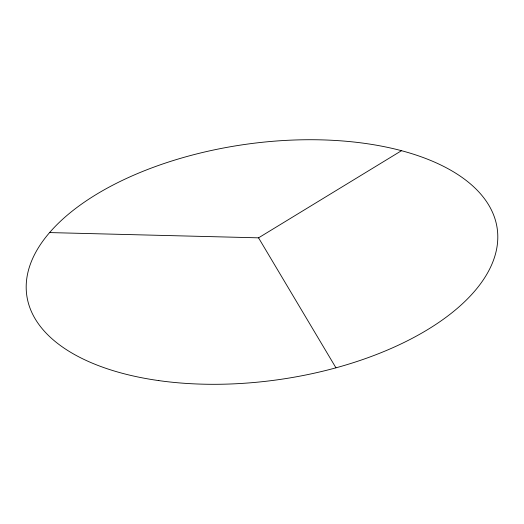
<?xml version="1.0" encoding="UTF-8"?>
<svg xmlns="http://www.w3.org/2000/svg" width="524" height="524" viewBox="0 0 524 524"><rect width="100%" height="100%" fill="white"/><g stroke="black" fill="none" stroke-linecap="round" stroke-linejoin="round"><path stroke-width="0.79" d="M49.584 232.577L258.548 237.837L401.515 150.689M258.548 237.837L335.956 367.822M158.805 380.607A237.588 118.81 -8.1 0 0 497.211 228.582A237.588 118.81 -8.1 0 0 129.959 176.857A237.588 118.81 -8.1 0 0 158.805 380.607"/></g></svg>
